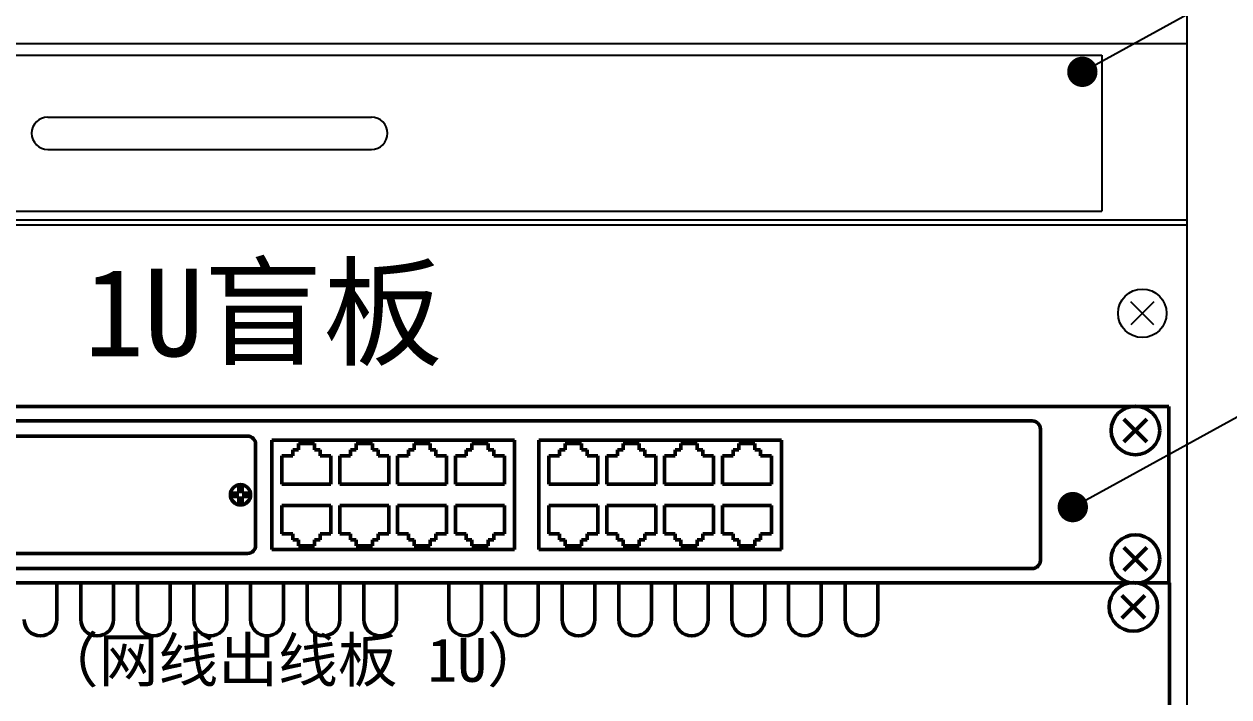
# Model space of a CAD drawing. Extents: x -75138 to 15640, y -12340 to 70479.
# Drawn here: x 3962.7 to 4260.6, y -5191.4 to -5025 of the extents above; entities that cross this region are included whole.
import ezdxf

# ---------------------------------------------------------------- set-up
doc = ezdxf.new("R2010")
doc.units = 0
doc.layers.get('0').update_dxf_attribs({"linetype": 'CONTINUOUS'})
doc.layers.add('尺寸线', color=3, linetype='CONTINUOUS')
doc.layers.add('轮廓', color=7, linetype='CONTINUOUS', lineweight=50)
doc.styles.get("Standard").update_dxf_attribs({"font": 'SIMFANG.TTF'})
doc.styles.add('仿宋', font='SIMFANG.TTF')
doc.dimstyles.new('ISO-25', dxfattribs={"dimtxt": 2.5, "dimasz": 2.5, "dimexe": 1.25, "dimexo": 0.625, "dimtad": 1, "dimdsep": 46, "dimtxsty": 'Standard', "dimcen": 2.5, "dimadec": 0, "dimazin": 0, "dimtfac": 1, "dimtmove": 0, "dimatfit": 3, "dimfxl": 0, "dimarcsym": 0})

# ---------------------------------------------------------------- blocks, each defined once
blk = doc.blocks.new('集线器正面')
at = {"ltscale": 0.2}
for p, q in [((-241.3, -0.4), (241.3, -0.4)), ((-207.5, -3.95), (207.5, -3.95)), ((-74.5, -7.7), (13.5, -7.7)), ((-74.5, -36.7), (13.5, -36.7)), ((-207.5, -40.45), (207.5, -40.45)), ((-241.3, -44), (241.3, -44))]:
    blk.add_line(p, q, dxfattribs=at)
for p, q in [((241.3, -0.4), (241.3, -44)), ((209.5, -5.95), (209.5, -38.45)), ((230.17, -9.13), (235.83, -3.47)), ((235.83, -9.13), (230.17, -3.47)), ((19.5, -8.7), (19.5, -35.7)), ((19.5, -8.7), (79.5, -8.7)), ((79.5, -8.7), (79.5, -35.7)), ((85.5, -8.7), (85.5, -35.7)), ((85.5, -8.7), (145.5, -8.7)), ((145.5, -8.7), (145.5, -35.7)), ((15.5, -9.7), (15.5, -34.7)), ((24.65, -12.55), (24.65, -11.05)), ((24.65, -11.05), (26.05, -11.05)), ((26.05, -11.05), (26.05, -9.55)), ((26.05, -9.55), (30.05, -9.55)), ((30.05, -11.05), (30.05, -9.55)), ((30.05, -11.05), (31.45, -11.05)), ((31.45, -12.55), (31.45, -11.05)), ((38.95, -12.55), (38.95, -11.05)), ((38.95, -11.05), (40.35, -11.05)), ((40.35, -11.05), (40.35, -9.55)), ((40.35, -9.55), (44.35, -9.55)), ((44.35, -11.05), (44.35, -9.55)), ((44.35, -11.05), (45.75, -11.05)), ((45.75, -12.55), (45.75, -11.05)), ((53.25, -12.55), (53.25, -11.05)), ((53.25, -11.05), (54.65, -11.05)), ((54.65, -11.05), (54.65, -9.55)), ((54.65, -9.55), (58.65, -9.55)), ((58.65, -11.05), (58.65, -9.55)), ((58.65, -11.05), (60.05, -11.05)), ((60.05, -12.55), (60.05, -11.05)), ((67.55, -12.55), (67.55, -11.05)), ((67.55, -11.05), (68.95, -11.05)), ((68.95, -11.05), (68.95, -9.55)), ((68.95, -9.55), (72.95, -9.55)), ((72.95, -11.05), (72.95, -9.55)), ((72.95, -11.05), (74.35, -11.05)), ((74.35, -12.55), (74.35, -11.05)), ((90.65, -12.55), (90.65, -11.05)), ((90.65, -11.05), (92.05, -11.05)), ((92.05, -11.05), (92.05, -9.55)), ((92.05, -9.55), (96.05, -9.55)), ((96.05, -11.05), (96.05, -9.55)), ((96.05, -11.05), (97.45, -11.05)), ((97.45, -12.55), (97.45, -11.05)), ((104.95, -12.55), (104.95, -11.05)), ((104.95, -11.05), (106.35, -11.05)), ((106.35, -11.05), (106.35, -9.55)), ((106.35, -9.55), (110.35, -9.55)), ((110.35, -11.05), (110.35, -9.55)), ((110.35, -11.05), (111.75, -11.05)), ((111.75, -12.55), (111.75, -11.05)), ((119.25, -12.55), (119.25, -11.05)), ((119.25, -11.05), (120.65, -11.05)), ((120.65, -11.05), (120.65, -9.55)), ((120.65, -9.55), (124.65, -9.55)), ((124.65, -11.05), (124.65, -9.55)), ((124.65, -11.05), (126.05, -11.05)), ((126.05, -12.55), (126.05, -11.05)), ((133.55, -12.55), (133.55, -11.05)), ((133.55, -11.05), (134.95, -11.05)), ((134.95, -11.05), (134.95, -9.55)), ((134.95, -9.55), (138.95, -9.55)), ((138.95, -11.05), (138.95, -9.55)), ((138.95, -11.05), (140.35, -11.05)), ((140.35, -12.55), (140.35, -11.05)), ((22, -12.55), (22, -19.55)), ((22, -12.55), (24.65, -12.55)), ((31.45, -12.55), (34.1, -12.55)), ((34.1, -12.55), (34.1, -19.55)), ((36.3, -12.55), (36.3, -19.55)), ((36.3, -12.55), (38.95, -12.55)), ((45.75, -12.55), (48.4, -12.55)), ((48.4, -12.55), (48.4, -19.55)), ((50.6, -12.55), (50.6, -19.55)), ((50.6, -12.55), (53.25, -12.55)), ((60.05, -12.55), (62.7, -12.55)), ((62.7, -12.55), (62.7, -19.55)), ((64.9, -12.55), (64.9, -19.55)), ((64.9, -12.55), (67.55, -12.55)), ((74.35, -12.55), (77, -12.55)), ((77, -12.55), (77, -19.55)), ((88, -12.55), (88, -19.55)), ((88, -12.55), (90.65, -12.55)), ((97.45, -12.55), (100.1, -12.55)), ((100.1, -12.55), (100.1, -19.55)), ((102.3, -12.55), (102.3, -19.55)), ((102.3, -12.55), (104.95, -12.55)), ((111.75, -12.55), (114.4, -12.55)), ((114.4, -12.55), (114.4, -19.55)), ((116.6, -12.55), (116.6, -19.55)), ((116.6, -12.55), (119.25, -12.55)), ((126.05, -12.55), (128.7, -12.55)), ((128.7, -12.55), (128.7, -19.55)), ((130.9, -12.55), (130.9, -19.55)), ((130.9, -12.55), (133.55, -12.55)), ((140.35, -12.55), (143, -12.55)), ((143, -12.55), (143, -19.55)), ((11.35, -20.24), (11.35, -21.8)), ((12.15, -20.24), (12.15, -21.8)), ((22, -19.55), (34.1, -19.55)), ((36.3, -19.55), (48.4, -19.55)), ((50.6, -19.55), (62.7, -19.55)), ((64.9, -19.55), (77, -19.55)), ((88, -19.55), (100.1, -19.55)), ((102.3, -19.55), (114.4, -19.55)), ((116.6, -19.55), (128.7, -19.55)), ((130.9, -19.55), (143, -19.55)), ((9.79, -21.8), (11.35, -21.8)), ((9.79, -22.6), (11.35, -22.6)), ((11.35, -22.6), (11.35, -24.16)), ((12.15, -21.8), (13.71, -21.8)), ((12.15, -22.6), (12.15, -24.16)), ((12.15, -22.6), (13.71, -22.6)), ((22, -24.85), (34.1, -24.85)), ((22, -31.85), (22, -24.85)), ((34.1, -31.85), (34.1, -24.85)), ((36.3, -31.85), (36.3, -24.85)), ((36.3, -24.85), (48.4, -24.85)), ((48.4, -31.85), (48.4, -24.85)), ((50.6, -31.85), (50.6, -24.85)), ((50.6, -24.85), (62.7, -24.85)), ((62.7, -31.85), (62.7, -24.85)), ((64.9, -31.85), (64.9, -24.85)), ((64.9, -24.85), (77, -24.85)), ((77, -31.85), (77, -24.85)), ((88, -24.85), (100.1, -24.85)), ((88, -31.85), (88, -24.85)), ((100.1, -31.85), (100.1, -24.85)), ((102.3, -31.85), (102.3, -24.85)), ((102.3, -24.85), (114.4, -24.85)), ((114.4, -31.85), (114.4, -24.85)), ((116.6, -31.85), (116.6, -24.85)), ((116.6, -24.85), (128.7, -24.85)), ((128.7, -31.85), (128.7, -24.85)), ((130.9, -31.85), (130.9, -24.85)), ((130.9, -24.85), (143, -24.85)), ((143, -31.85), (143, -24.85)), ((22, -31.85), (24.65, -31.85)), ((24.65, -31.85), (24.65, -33.35)), ((31.45, -31.85), (31.45, -33.35)), ((31.45, -31.85), (34.1, -31.85)), ((36.3, -31.85), (38.95, -31.85)), ((38.95, -31.85), (38.95, -33.35)), ((45.75, -31.85), (45.75, -33.35)), ((45.75, -31.85), (48.4, -31.85)), ((50.6, -31.85), (53.25, -31.85)), ((53.25, -31.85), (53.25, -33.35)), ((60.05, -31.85), (60.05, -33.35)), ((60.05, -31.85), (62.7, -31.85)), ((64.9, -31.85), (67.55, -31.85)), ((67.55, -31.85), (67.55, -33.35)), ((74.35, -31.85), (74.35, -33.35)), ((74.35, -31.85), (77, -31.85)), ((88, -31.85), (90.65, -31.85)), ((90.65, -31.85), (90.65, -33.35)), ((97.45, -31.85), (97.45, -33.35)), ((97.45, -31.85), (100.1, -31.85)), ((102.3, -31.85), (104.95, -31.85)), ((104.95, -31.85), (104.95, -33.35)), ((111.75, -31.85), (111.75, -33.35)), ((111.75, -31.85), (114.4, -31.85)), ((116.6, -31.85), (119.25, -31.85)), ((119.25, -31.85), (119.25, -33.35)), ((126.05, -31.85), (126.05, -33.35)), ((126.05, -31.85), (128.7, -31.85)), ((130.9, -31.85), (133.55, -31.85)), ((133.55, -31.85), (133.55, -33.35)), ((140.35, -31.85), (140.35, -33.35)), ((140.35, -31.85), (143, -31.85)), ((19.5, -35.7), (79.5, -35.7)), ((24.65, -33.35), (26.05, -33.35)), ((26.05, -33.35), (26.05, -34.85)), ((26.05, -34.85), (30.05, -34.85)), ((30.05, -33.35), (30.05, -34.85)), ((30.05, -33.35), (31.45, -33.35)), ((38.95, -33.35), (40.35, -33.35)), ((40.35, -33.35), (40.35, -34.85)), ((40.35, -34.85), (44.35, -34.85)), ((44.35, -33.35), (44.35, -34.85)), ((44.35, -33.35), (45.75, -33.35)), ((53.25, -33.35), (54.65, -33.35)), ((54.65, -33.35), (54.65, -34.85)), ((54.65, -34.85), (58.65, -34.85)), ((58.65, -33.35), (58.65, -34.85)), ((58.65, -33.35), (60.05, -33.35)), ((67.55, -33.35), (68.95, -33.35)), ((68.95, -33.35), (68.95, -34.85)), ((68.95, -34.85), (72.95, -34.85)), ((72.95, -33.35), (72.95, -34.85)), ((72.95, -33.35), (74.35, -33.35)), ((85.5, -35.7), (145.5, -35.7)), ((90.65, -33.35), (92.05, -33.35)), ((92.05, -33.35), (92.05, -34.85)), ((92.05, -34.85), (96.05, -34.85)), ((96.05, -33.35), (96.05, -34.85)), ((96.05, -33.35), (97.45, -33.35)), ((104.95, -33.35), (106.35, -33.35)), ((106.35, -33.35), (106.35, -34.85)), ((106.35, -34.85), (110.35, -34.85)), ((110.35, -33.35), (110.35, -34.85)), ((110.35, -33.35), (111.75, -33.35)), ((119.25, -33.35), (120.65, -33.35)), ((120.65, -33.35), (120.65, -34.85)), ((120.65, -34.85), (124.65, -34.85)), ((124.65, -33.35), (124.65, -34.85)), ((124.65, -33.35), (126.05, -33.35)), ((133.55, -33.35), (134.95, -33.35)), ((134.95, -33.35), (134.95, -34.85)), ((134.95, -34.85), (138.95, -34.85)), ((138.95, -33.35), (138.95, -34.85)), ((138.95, -33.35), (140.35, -33.35)), ((235.83, -40.93), (230.17, -35.27)), ((230.17, -40.93), (235.83, -35.27))]:
    blk.add_line(p, q)
for centre, radius in [((233, -6.3), 6), ((11.75, -22.2), 2.5), ((233, -38.1), 6)]:
    blk.add_circle(centre, radius)
for centre, start, end in [((207.5, -5.95), 0, 90), ((13.5, -9.7), 0, 90), ((11.75, -22.2), 78.463, 101.537), ((11.75, -22.2), 168.463, 191.537), ((11.75, -22.2), 348.463, 11.537), ((11.75, -22.2), 258.463, 281.537)]:
    blk.add_arc(centre, 2, start, end)
for centre in [(13.5, -34.7), (207.5, -38.45)]:
    blk.add_arc(centre, 2, 270, 0, dxfattribs=at)
blk = doc.blocks.new('螺母')
for p, q in [((21608.19, -673.9), (21613.84, -668.25)), ((21613.84, -673.9), (21608.19, -668.25))]:
    blk.add_line(p, q)
blk.add_circle((21611.01, -671.08), 6)

msp = doc.modelspace()

# ---------------------------------------------------------------- linework, layer by layer
for p, q in [((4250.19, -3651.61), (4250.19, -5829.66)), ((4250.19, -5029.85), (3763.19, -5029.85)), ((3784.19, -5032.7), (4229.19, -5032.7)), ((4229.19, -5032.7), (4229.19, -5071.3)), ((3968.6, -5048), (4048.6, -5048)), ((3968.6, -5056), (4048.6, -5056)), ((3784.19, -5071.3), (4229.19, -5071.3)), ((4250.19, -5073.45), (3763.19, -5073.45)), ((4250.19, -5074.69), (3763.19, -5074.69)), ((4242.02, -5093.68), (4236.36, -5099.34)), ((4242.02, -5099.34), (4236.36, -5093.68))]:
    msp.add_line(p, q)
msp.add_circle((4239.19, -5096.51), 6)
for centre, start, end in [((3968.6, -5052), 90, 270), ((4048.6, -5052), 270, 90)]:
    msp.add_arc(centre, 4, start, end)
at = {"layer": '轮廓', "ltscale": 0.2}
for p, q in [((3970.84, -5163.19), (3976.74, -5163.19)), ((3984.84, -5163.19), (3990.74, -5163.19)), ((3998.84, -5163.19), (4004.74, -5163.19)), ((4012.84, -5163.19), (4018.74, -5163.19)), ((4026.84, -5163.19), (4032.74, -5163.19)), ((4040.84, -5163.19), (4046.74, -5163.19)), ((4054.84, -5163.19), (4067.74, -5163.19)), ((4075.84, -5163.19), (4081.74, -5163.19)), ((4089.84, -5163.19), (4095.74, -5163.19)), ((4103.84, -5163.19), (4109.74, -5163.19)), ((4117.84, -5163.19), (4123.74, -5163.19)), ((4131.84, -5163.19), (4137.74, -5163.19)), ((4145.84, -5163.19), (4151.74, -5163.19)), ((4159.84, -5163.19), (4165.74, -5163.19)), ((4173.84, -5163.19), (4245.89, -5163.19))]:
    msp.add_line(p, q, dxfattribs=at)
at = {"layer": '轮廓'}
for p, q in [((3970.84, -5163.19), (3970.84, -5172.24)), ((3976.74, -5163.19), (3976.74, -5172.24)), ((3984.84, -5163.19), (3984.84, -5172.24)), ((3990.74, -5163.19), (3990.74, -5172.24)), ((3998.84, -5163.19), (3998.84, -5172.24)), ((4004.74, -5163.19), (4004.74, -5172.24)), ((4012.84, -5163.19), (4012.84, -5172.24)), ((4018.74, -5163.19), (4018.74, -5172.24)), ((4026.84, -5163.19), (4026.84, -5172.24)), ((4032.74, -5163.19), (4032.74, -5172.24)), ((4040.84, -5163.19), (4040.84, -5172.24)), ((4046.74, -5163.19), (4046.74, -5172.24)), ((4054.84, -5163.19), (4054.84, -5172.24)), ((4067.74, -5163.19), (4067.74, -5172.24)), ((4075.84, -5163.19), (4075.84, -5172.24)), ((4081.74, -5163.19), (4081.74, -5172.24)), ((4089.84, -5163.19), (4089.84, -5172.24)), ((4095.74, -5163.19), (4095.74, -5172.24)), ((4103.84, -5163.19), (4103.84, -5172.24)), ((4109.74, -5163.19), (4109.74, -5172.24)), ((4117.84, -5163.19), (4117.84, -5172.24)), ((4123.74, -5163.19), (4123.74, -5172.24)), ((4131.84, -5163.19), (4131.84, -5172.24)), ((4137.74, -5163.19), (4137.74, -5172.24)), ((4145.84, -5163.19), (4145.84, -5172.24)), ((4151.74, -5163.19), (4151.74, -5172.24)), ((4159.84, -5163.19), (4159.84, -5172.24)), ((4165.74, -5163.19), (4165.74, -5172.24)), ((4173.84, -5163.19), (4173.84, -5172.24)), ((4245.89, -5163.19), (4245.89, -5206.79))]:
    msp.add_line(p, q, dxfattribs=at)
for centre in [(3966.79, -5172.24), (3980.79, -5172.24), (3994.79, -5172.24), (4008.79, -5172.24), (4022.79, -5172.24), (4036.79, -5172.24), (4050.79, -5172.24), (4071.79, -5172.24), (4085.79, -5172.24), (4099.79, -5172.24), (4113.79, -5172.24), (4127.79, -5172.24), (4141.79, -5172.24), (4155.79, -5172.24), (4169.79, -5172.24)]:
    msp.add_arc(centre, 4.05, 180, 0, dxfattribs=at)

# ---------------------------------------------------------------- block references
msp.add_blockref('集线器正面', (4004.49, -5119.19), dxfattribs=at)
at = {"layer": '轮廓', "xscale": -1}
msp.add_blockref('螺母', (25848, -4498.04, -2550.16), dxfattribs=at)

# ---------------------------------------------------------------- texts
at = {"layer": '尺寸线', "style": '仿宋'}
msp.add_text('1U盲板', height=21.675, dxfattribs=at).set_placement((3977.62, -5107.15))
at = {"layer": '尺寸线', "insert": (3966.37, -5176.81), "char_height": 10.838, "attachment_point": 1, "style": '仿宋'}
msp.add_mtext('（网线出线板 1U）', dxfattribs=at)

# ---------------------------------------------------------------- leaders
at = {"layer": '尺寸线'}
for points in [[(4224.37, -5036.8), (4434.21, -4921.26), (4567.48, -4921.26)], [(4222.01, -5144.44), (4431.85, -5028.91), (4498.49, -5028.91)], [(4222.88, -5232.03), (4432.72, -5116.5), (4499.35, -5116.5)]]:
    msp.add_leader(points, dimstyle='ISO-25', override={"dimscale": 12, "dimtad": 0, "dimldrblk": 'DotSmall'}, dxfattribs=at)

doc.saveas('drawing.dxf')
